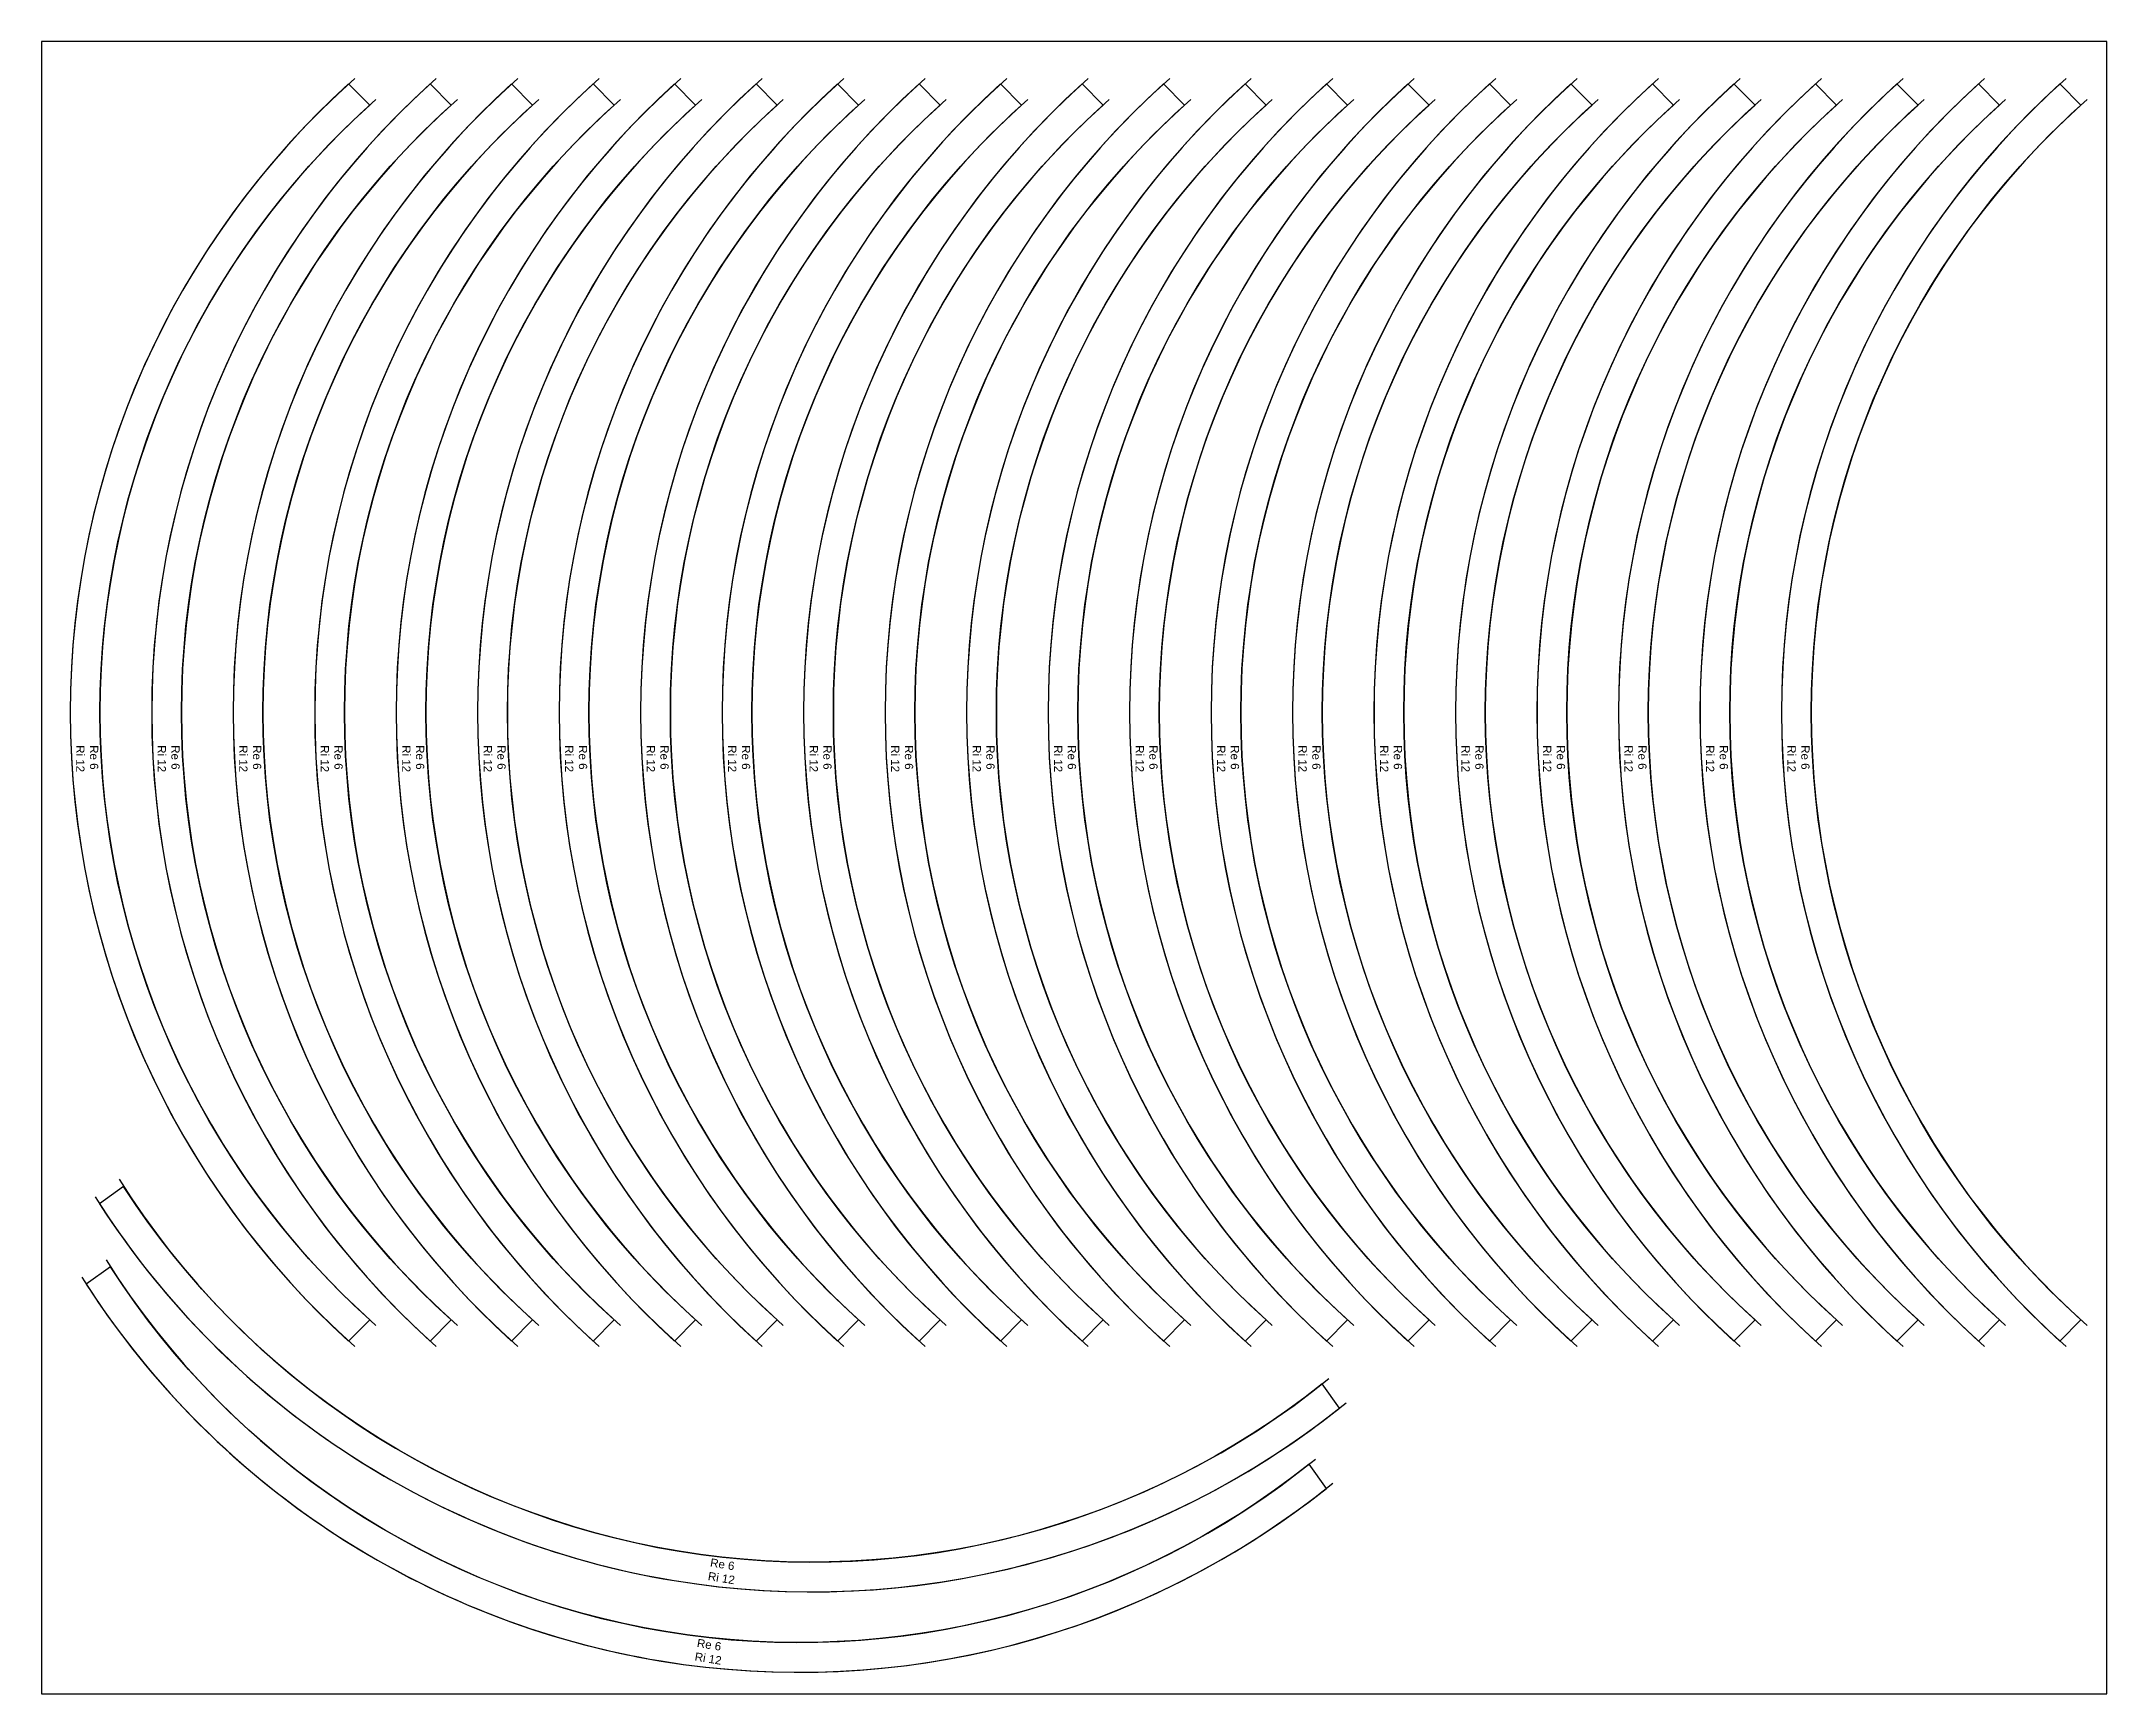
# Model space of a CAD drawing. Header units: millimetres. Extents: x 65761 to 68261, y 494708 to 496708.
import ezdxf

# ---------------------------------------------------------------- set-up
doc = ezdxf.new("R2010")
doc.units = ezdxf.units.MM
doc.layers.add('13523079', color=7, linetype='Continuous')
doc.styles.get("Standard").update_dxf_attribs({"font": 'arial.ttf'})

msp = doc.modelspace()

# ---------------------------------------------------------------- linework, layer by layer
msp.add_lwpolyline([(65760.8, 494707.7), (68260.8, 494707.7), (68260.8, 496707.7), (65760.8, 496707.7)], close=True)
at = {"color": 1}
for centre, radius, start, end in [((66822.8, 495895.4), 1027, 131.6508, 228.3492), ((66921.4, 495895.4), 1027, 131.6508, 228.3492), ((67020, 495895.4), 1027, 131.6508, 228.3492), ((67118.7, 495895.4), 1027, 131.6508, 228.3492), ((67217.3, 495895.4), 1027, 131.6508, 228.3492), ((67315.9, 495895.4), 1027, 131.6508, 228.3492), ((67414.6, 495895.4), 1027, 131.6508, 228.3492), ((67513.2, 495895.4), 1027, 131.6508, 228.3492), ((67611.9, 495895.4), 1027, 131.6508, 228.3492), ((67710.5, 495895.4), 1027, 131.6508, 228.3492), ((67809.1, 495895.4), 1027, 131.6508, 228.3492), ((67907.8, 495895.4), 1027, 131.6508, 228.3492), ((68006.4, 495895.4), 1027, 131.6508, 228.3492), ((68105, 495895.4), 1027, 131.6508, 228.3492), ((68203.7, 495895.4), 1027, 131.6508, 228.3492), ((68302.3, 495895.4), 1027, 131.6508, 228.3492), ((68400.9, 495895.4), 1027, 131.6508, 228.3492), ((68499.6, 495895.4), 1027, 131.6508, 228.3492), ((68598.2, 495895.4), 1027, 131.6508, 228.3492), ((68696.8, 495895.4), 1027, 131.6508, 228.3492), ((68795.5, 495895.4), 1027, 131.6508, 228.3492), ((68894.1, 495895.4), 1027, 131.6508, 228.3492), ((66822.8, 495895.4), 991, 131.5289, 228.4711), ((66921.4, 495895.4), 991, 131.5289, 228.4711), ((67020, 495895.4), 991, 131.5289, 228.4711), ((67118.7, 495895.4), 991, 131.5289, 228.4711), ((67217.3, 495895.4), 991, 131.5289, 228.4711), ((67315.9, 495895.4), 991, 131.5289, 228.4711), ((67414.6, 495895.4), 991, 131.5289, 228.4711), ((67513.2, 495895.4), 991, 131.5289, 228.4711), ((67611.9, 495895.4), 991, 131.5289, 228.4711), ((67710.5, 495895.4), 991, 131.5289, 228.4711), ((67809.1, 495895.4), 991, 131.5289, 228.4711), ((67907.8, 495895.4), 991, 131.5289, 228.4711), ((68006.4, 495895.4), 991, 131.5289, 228.4711), ((68105, 495895.4), 991, 131.5289, 228.4711), ((68203.7, 495895.4), 991, 131.5289, 228.4711), ((68302.3, 495895.4), 991, 131.5289, 228.4711), ((68400.9, 495895.4), 991, 131.5289, 228.4711), ((68499.6, 495895.4), 991, 131.5289, 228.4711), ((68598.2, 495895.4), 991, 131.5289, 228.4711), ((68696.8, 495895.4), 991, 131.5289, 228.4711), ((68795.5, 495895.4), 991, 131.5289, 228.4711), ((68894.1, 495895.4), 991, 131.5289, 228.4711), ((66693.9, 495858), 991, 212.1729, 309.1151), ((66693.9, 495858), 1027, 212.2948, 308.9932), ((66677.9, 495760.7), 991, 212.1729, 309.1151), ((66677.9, 495760.7), 1027, 212.2948, 308.9932)]:
    msp.add_arc(centre, radius, start, end, dxfattribs=at)
at = {"layer": '13523079', "color": 1}
for points in [[(66132.8, 496656.1, 0.44304), (66132.8, 495134.6), (66158.3, 495160.2, -0.4441), (66158.3, 496630.6)], [(66231.4, 496656.1, 0.44304), (66231.4, 495134.6), (66256.9, 495160.2, -0.4441), (66256.9, 496630.6)], [(66330, 496656.1, 0.44304), (66330, 495134.6), (66355.5, 495160.2, -0.4441), (66355.5, 496630.6)], [(66428.7, 496656.1, 0.44304), (66428.7, 495134.6), (66454.2, 495160.2, -0.4441), (66454.2, 496630.6)], [(66527.3, 496656.1, 0.44304), (66527.3, 495134.6), (66552.8, 495160.2, -0.4441), (66552.8, 496630.6)], [(66625.9, 496656.1, 0.44304), (66625.9, 495134.6), (66651.5, 495160.2, -0.4441), (66651.5, 496630.6)], [(66724.6, 496656.1, 0.44304), (66724.6, 495134.6), (66750.1, 495160.2, -0.4441), (66750.1, 496630.6)], [(66823.2, 496656.1, 0.44304), (66823.2, 495134.6), (66848.7, 495160.2, -0.4441), (66848.7, 496630.6)], [(66921.8, 496656.1, 0.44304), (66921.8, 495134.6), (66947.4, 495160.2, -0.4441), (66947.4, 496630.6)], [(67020.5, 496656.1, 0.44304), (67020.5, 495134.6), (67046, 495160.2, -0.4441), (67046, 496630.6)], [(67119.1, 496656.1, 0.44304), (67119.1, 495134.6), (67144.6, 495160.2, -0.4441), (67144.6, 496630.6)], [(67217.8, 496656.1, 0.44304), (67217.8, 495134.6), (67243.3, 495160.2, -0.4441), (67243.3, 496630.6)], [(67316.4, 496656.1, 0.44304), (67316.4, 495134.6), (67341.9, 495160.2, -0.4441), (67341.9, 496630.6)], [(67415, 496656.1, 0.44304), (67415, 495134.6), (67440.5, 495160.2, -0.4441), (67440.5, 496630.6)], [(67513.7, 496656.1, 0.44304), (67513.7, 495134.6), (67539.2, 495160.2, -0.4441), (67539.2, 496630.6)], [(67612.3, 496656.1, 0.44304), (67612.3, 495134.6), (67637.8, 495160.2, -0.4441), (67637.8, 496630.6)], [(67710.9, 496656.1, 0.44304), (67710.9, 495134.6), (67736.4, 495160.2, -0.4441), (67736.4, 496630.6)], [(67809.6, 496656.1, 0.44304), (67809.6, 495134.6), (67835.1, 495160.2, -0.4441), (67835.1, 496630.6)], [(67908.2, 496656.1, 0.44304), (67908.2, 495134.6), (67933.7, 495160.2, -0.4441), (67933.7, 496630.6)], [(68006.8, 496656.1, 0.44304), (68006.8, 495134.6), (68032.4, 495160.2, -0.4441), (68032.4, 496630.6)], [(68105.5, 496656.1, 0.44304), (68105.5, 495134.6), (68131, 495160.2, -0.4441), (68131, 496630.6)], [(68204.1, 496656.1, 0.44304), (68204.1, 495134.6), (68229.6, 495160.2, -0.4441), (68229.6, 496630.6)], [(65831.1, 495300.8, 0.44304), (67332.3, 495053.5), (67311.3, 495082.8, -0.4441), (65860.4, 495321.8)], [(65815.1, 495203.5, 0.44304), (67316.3, 494956.2), (67295.3, 494985.5, -0.4441), (65844.4, 495224.5)]]:
    msp.add_lwpolyline(points, format="xyb", close=True, dxfattribs=at)

# ---------------------------------------------------------------- texts
at = {"color": 1, "char_height": 10, "attachment_point": 7}
for insert, rotation in [((65803, 495855.8), 270), ((65901.6, 495855.8), 270), ((66000.3, 495855.8), 270), ((66098.9, 495855.8), 270), ((66197.6, 495855.8), 270), ((66296.2, 495855.8), 270), ((66394.8, 495855.8), 270), ((66493.5, 495855.8), 270), ((66592.1, 495855.8), 270), ((66690.7, 495855.8), 270), ((66789.4, 495855.8), 270), ((66888, 495855.8), 270), ((66986.6, 495855.8), 270), ((67085.3, 495855.8), 270), ((67183.9, 495855.8), 270), ((67282.5, 495855.8), 270), ((67381.2, 495855.8), 270), ((67479.8, 495855.8), 270), ((67578.5, 495855.8), 270), ((67677.1, 495855.8), 270), ((67775.7, 495855.8), 270), ((67874.4, 495855.8), 270), ((66567.1, 494845.4), 350.644), ((66551.1, 494748), 350.644)]:
    msp.add_mtext_dynamic_manual_height_columns('Re 6\\PRi 12', width=44.328, gutter_width=12.5, heights=[0], dxfattribs=dict(at, insert=insert, rotation=rotation))

doc.saveas('drawing.dxf')
